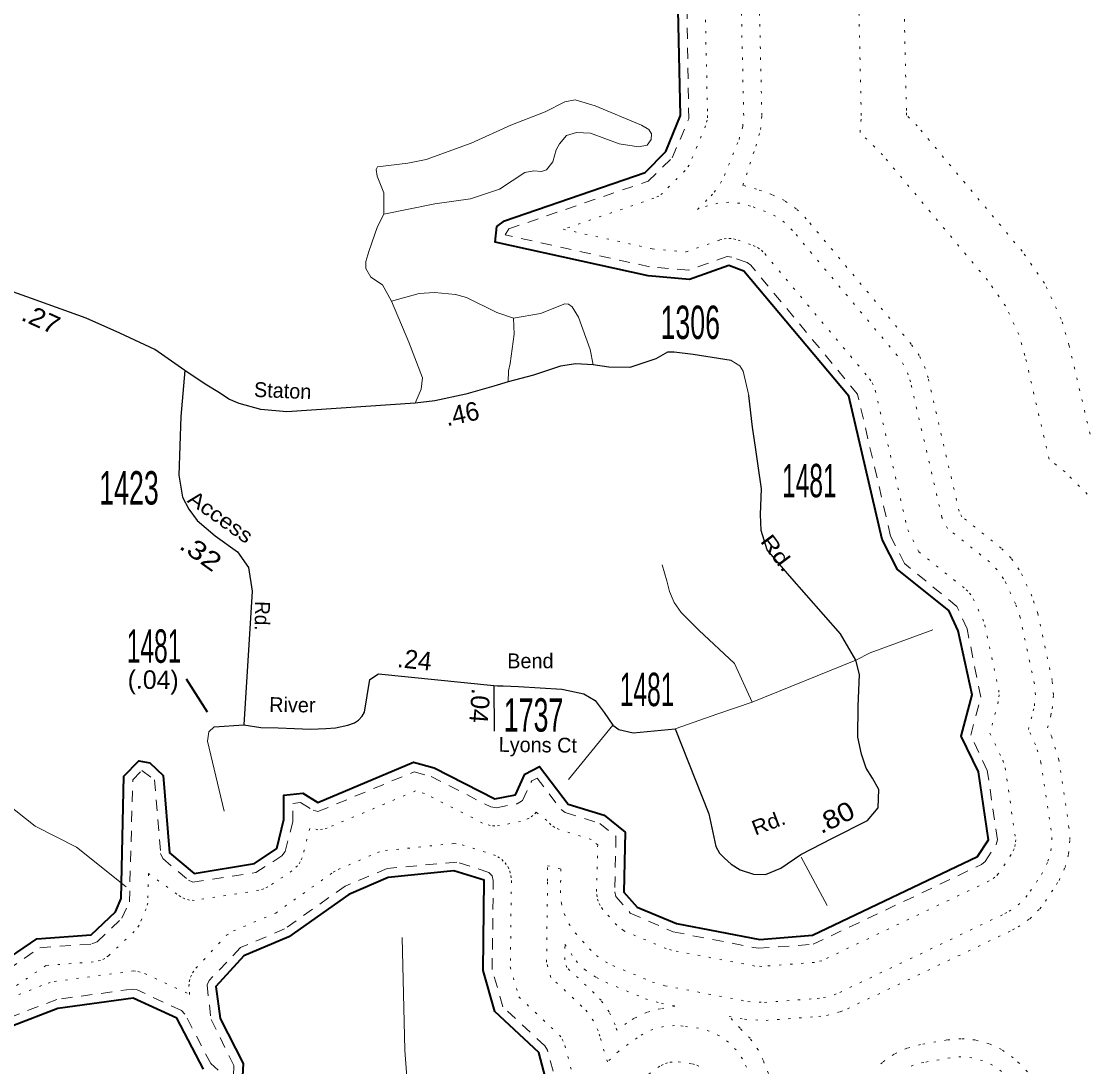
# Model space of a CAD drawing. Extents: x 670138 to 708207, y 272532 to 310582.
# Drawn here: x 697116 to 698553, y 306784 to 308194 of the extents above; entities that cross this region are included whole.
import ezdxf
from ezdxf.enums import TextEntityAlignment as Align

# ---------------------------------------------------------------- set-up
doc = ezdxf.new("R2010")
doc.units = 0
doc.header["$LTSCALE"] = 10
doc.linetypes.add('DOTTED', pattern=[1.5, 0.3, -1.2])
doc.linetypes.add('SHORT_DASHED', pattern=[2.7, 1.5, -1.2])
for name, color, linetype, lineweight in [('11', 7, 'Continuous', 40), ('17', 7, 'Continuous', 40), ('32', 7, 'Continuous', 25), ('35', 7, 'Continuous', 13), ('60', 7, 'Continuous', 40), ('61', 7, 'DOTTED', 13)]:
    doc.layers.add(name, color=color, linetype=linetype, lineweight=lineweight)
doc.layers.add('8', color=7, linetype='Continuous')

msp = doc.modelspace()

# ---------------------------------------------------------------- linework, layer by layer
at = {"layer": '11'}
msp.add_line((697338.17, 307306.71), (697366.73, 307262.42), dxfattribs=at)
at = {"layer": '32'}
msp.add_line((697753.27, 307297.68), (697753.72, 307236.25), dxfattribs=at)
for points in [[(697336.36, 307722.83), (697296.11, 307751.02), (697248.97, 307773.16), (697203.28, 307793.32), (697129.7, 307819.83), (697085.34, 307835.61), (696948.11, 307880.57)], [(698073.41, 307736.24), (698022.16, 307744.15), (697996.56, 307747.56), (697987.42, 307747.51), (697971.62, 307738.21), (697936.39, 307726.88), (697908.36, 307727.23), (697887.03, 307730.12), (697863.83, 307731.71), (697843.16, 307728.48), (697806.67, 307716.31), (697772.4, 307707.26), (697752.95, 307701.47), (697715.53, 307690.53), (697673.48, 307681.69), (697646.99, 307678.75), (697473.96, 307666.75), (697438.85, 307669.91), (697409.84, 307678.12), (697395.65, 307684.11), (697383.46, 307692.53), (697363.69, 307704.31), (697336.36, 307722.83)], [(697336.36, 307722.83), (697331.26, 307660.49), (697328.32, 307581.38), (697333.16, 307551.71), (697341.99, 307535.71), (697353.23, 307520.46), (697377.2, 307499.8), (697407.47, 307477.95), (697422.4, 307457.12), (697427.45, 307425.14), (697415.88, 307244.81)], [(697753.27, 307297.68), (697758.21, 307297.4), (697765.84, 307297.4), (697786.48, 307296.63), (697845.04, 307292.94), (697855.55, 307290.63), (697874.47, 307286.42), (697889.92, 307277.69), (697901.91, 307261.28), (697913.47, 307244.44), (697921.67, 307238.55), (697941.01, 307233.92), (697997.57, 307239.18), (698043.08, 307124.82), (698052.75, 307080.84), (698057.33, 307071.67), (698064.42, 307064.74), (698073.31, 307056.7), (698085.45, 307049.38), (698103.24, 307043.43), (698119.71, 307043.07), (698139.96, 307051.6), (698167.33, 307069.9), (698210.06, 307091.79), (698256.86, 307115.71), (698271.62, 307133.01), (698272.13, 307157.44), (698263.94, 307172.69), (698255.32, 307186.16), (698248.8, 307205.09), (698244.07, 307228.34), (698244.28, 307269.8), (698246.07, 307312.83), (698241.44, 307331.77), (698220.73, 307367.64), (698152.09, 307445.81), (698121.71, 307480.85), (698113.51, 307506.73), (698112.88, 307528.61), (698114.04, 307563.02), (698109.41, 307594.16), (698106.57, 307616.15), (698102.11, 307646.4), (698096.85, 307688.79)], [(697415.88, 307244.81), (697438.96, 307241.29), (697462.3, 307240.65), (697484.37, 307239.81), (697505.81, 307238.97), (697526.52, 307239.71), (697539.77, 307240.55), (697556.17, 307244.34), (697565.37, 307247.66), (697570.88, 307251.1), (697575.7, 307256.38), (697578.87, 307261.8), (697586.13, 307306.09), (697597.69, 307313.67), (697753.27, 307297.68)], [(697368.84, 307235.29), (697375.99, 307242.23), (697415.88, 307244.81)]]:
    msp.add_lwpolyline(points, dxfattribs=at)
at = {"layer": '35'}
for p, q in [((698101.74, 307275.48), (698241.44, 307331.77)), ((697913.47, 307244.44), (697853.76, 307171.01)), ((698167.54, 307066.32), (698202.86, 307001.09))]:
    msp.add_line(p, q, dxfattribs=at)
msp.add_lwpolyline([(697604.76, 307933.45), (697605.06, 307962.09), (697595.72, 307984.54), (697594.39, 307993.65), (697596.23, 307997.33), (697636.99, 308002.02), (697661.97, 308007.1), (697722.65, 308028.98), (697776.07, 308053.27), (697822.23, 308071.38), (697848.92, 308085.08), (697862.93, 308087.65), (697889.82, 308079.34), (697952.19, 308053.7), (697962, 308047.7), (697965.71, 308041.65), (697965.19, 308034.34), (697959.78, 308026.35), (697948.22, 308024.4), (697921.97, 308028.43), (697883.44, 308042.71), (697864.56, 308043.72), (697851.18, 308039.37), (697841.5, 308028.3), (697837.31, 308020.34), (697832.64, 308003.86), (697824.19, 307993.37), (697817.49, 307990.89), (697807.15, 307992.03), (697794.97, 307989.48), (697761.03, 307967.21), (697721.56, 307954.03), (697673.45, 307947.48)], close=True, dxfattribs=at)
for points in [[(697614.96, 307815.9), (697603.18, 307838.33), (697587.24, 307848.54), (697580.41, 307860.09), (697580.38, 307869.84), (697584.5, 307883.29), (697596.36, 307916.93), (697604.76, 307933.45)], [(697614.96, 307815.9), (697652.67, 307826.62), (697673.36, 307828.01), (697701.47, 307825.23), (697716.13, 307821.14), (697757.15, 307800.77), (697779.73, 307793.1)], [(697646.99, 307678.75), (697654.98, 307697.26), (697656.79, 307712.67), (697638.66, 307760.66), (697614.96, 307815.9)], [(697779.73, 307793.1), (697816.26, 307799.52), (697849.02, 307812.6), (697853.95, 307812.07), (697858.81, 307808.43), (697867.48, 307794.54), (697883.13, 307750.8), (697887.03, 307730.12)], [(697772.4, 307707.26), (697773.03, 307722.2), (697775.34, 307732.09), (697780.56, 307771.74), (697779.73, 307793.1)], [(698096.85, 307688.79), (698089.6, 307721.94), (698084.76, 307728.88), (698073.41, 307736.24)], [(696567.33, 307490.99), (696625.91, 307418.37), (696652.51, 307379.04), (696675.58, 307320.1), (696696.07, 307285.59), (696711.37, 307277.16), (696733.39, 307268.84), (696765.68, 307271.02), (696826.8, 307252.66), (696859.74, 307248.13), (696892.08, 307241.1), (696928.17, 307229.86), (696996.08, 307201.24), (697038.36, 307179.68), (697066.57, 307161.65), (697134.68, 307108.1), (697190.42, 307079.98), (697257.37, 307026.33)], [(698101.74, 307275.48), (698077.56, 307327.45), (698029.63, 307372.48), (698005.66, 307396.05), (697996.41, 307409.94), (697990.1, 307424.67), (697986.32, 307438.97), (697980.01, 307460.44)], [(698241.44, 307331.77), (698260.57, 307341.66), (698345.09, 307373.01)], [(697997.57, 307239.18), (698055.07, 307259.49), (698101.74, 307275.48)], [(697389.45, 307128.4), (697367.16, 307222.66), (697368.84, 307235.29)], [(697781.45, 306253.63), (697770.83, 306284.63), (697756.44, 306319.19), (697747.01, 306349.02), (697717.69, 306490.69), (697703.09, 306552.74), (697686.19, 306598.27), (697672.55, 306624.95), (697653.78, 306674.17), (697642.37, 306719.76), (697636.53, 306758.11), (697633.03, 306806.21), (697629.77, 306957.94)]]:
    msp.add_lwpolyline(points, dxfattribs=at)
at = {"layer": '60'}
for points in [[(697091.38, 306924.94), (697136.75, 306955.97), (697210.25, 306961.44), (697243.12, 306992.72), (697250.44, 307010.59), (697254.12, 307175.5), (697274.25, 307196.06), (697289.5, 307193.72), (697307.44, 307176.34), (697316, 307072.19), (697349.19, 307044.5), (697430.31, 307057.78), (697460.44, 307078.12), (697470.19, 307116.91), (697469.94, 307149.91), (697495.5, 307152.41), (697515.94, 307139.97), (697644.88, 307194.25), (697672.88, 307186.66), (697754.56, 307144.94), (697782.31, 307150.38), (697794.81, 307178.09), (697814.94, 307188.62), (697853.62, 307137.88), (697901.81, 307122.81), (697930.12, 307100.22), (697928.31, 307019.31), (697946.31, 306998.91), (697999.62, 306976.78), (698111.81, 306955.44), (698182.81, 306960.94), (698405.31, 307067.22), (698420.25, 307089.88), (698406.56, 307181.19), (698383.38, 307229.69), (698398, 307285.31), (698379.44, 307371.72), (698366.62, 307399), (698297.44, 307454.44), (698276.69, 307494.88), (698231.88, 307687.81), (698090.44, 307856.75), (698070.06, 307864.19), (698017, 307845.31), (697961.25, 307850.5), (697754.88, 307895.81), (697757.31, 307916.78), (697767.38, 307924.56), (697957.25, 307989.56), (697985, 308017.97), (698004.81, 308066.53), (698000.25, 308269.59)], [(697834.75, 306724.31), (697813.75, 306802.72), (697754.62, 306857.97), (697738.75, 306913.28), (697740.25, 307035.22), (697699.44, 307048.09), (697610.75, 307038.97), (697557.69, 307016.09), (697476.94, 306958.81), (697416.25, 306933.09), (697378.5, 306891.88), (697383.94, 306848.78), (697415.06, 306788.12), (697412.94, 306745.19)], [(697361.69, 306780.25), (697325.75, 306849.03), (697266.94, 306876.25), (697165.44, 306862.38), (697104.75, 306838.69)]]:
    msp.add_lwpolyline(points, dxfattribs=at)
at = {"layer": '61'}
for points in [[(698557.19, 307636.88), (698528.75, 307756.75), (698518.31, 307792.03), (698495.81, 307840.22), (698465.56, 307883.44), (698324.19, 308052.41), (698309.62, 308067.03), (698309.56, 308073.41), (698304.94, 308276.47)], [(698036.81, 308270.44), (698041.38, 308066.53), (698040.88, 308060.19), (698038.62, 308052.72), (698016.69, 307999.66), (698011.12, 307992.41), (697980.81, 307961.53), (697975.56, 307957.88), (697969.06, 307954.94), (697846.75, 307913.09), (697966.88, 307886.72), (698012.38, 307882.5), (698057.75, 307898.66), (698063.69, 307900.22), (698070.06, 307900.75), (698076.38, 307900.22), (698082.56, 307898.56), (698102.94, 307891.12), (698108.75, 307888.44), (698114, 307884.78), (698118.5, 307880.22), (698259.94, 307711.28), (698263.56, 307706.09), (698267.56, 307696.06), (698311.31, 307507.53), (698326.38, 307478.06), (698390.19, 307427.03), (698394.69, 307422.5), (698399.75, 307414.53), (698412.56, 307387.25), (698415.19, 307379.41), (698434.06, 307291.66), (698434.56, 307285.31), (698433.38, 307276.03), (698422.19, 307233.34), (698439.56, 307196.94), (698442.75, 307186.59), (698456.88, 307089.88), (698456.31, 307083.53), (698454.62, 307077.38), (698450.81, 307069.78), (698433.38, 307043.72), (698428.88, 307039.19), (698421.12, 307034.22), (698195.31, 306926.56), (698185.62, 306924.47), (698114.62, 306918.97), (698104.94, 306919.53), (697992.81, 306940.84), (697985.62, 306942.97), (697928, 306967.22), (697918.88, 306974.69), (697900.31, 306995.78), (697896.62, 307001), (697893.94, 307006.78), (697892.31, 307012.97), (697891.75, 307020.12), (697893.19, 307082.91), (697884.38, 307089.94), (697841.12, 307103.5), (697835.38, 307106.19), (697830.12, 307109.84), (697824.56, 307115.69), (697810.38, 307126.84), (697805.88, 307122.34), (697800.62, 307118.69), (697789.31, 307114.47), (697760.94, 307108.91), (697754.56, 307108.34), (697748.25, 307108.91)], [(698058.94, 307975.28), (698064, 307985.72), (698083.81, 308034.31), (698088.88, 308051.72), (698090.12, 308066.53), (698085.56, 308271.53)], [(698134.81, 306746.97), (698116.38, 306792.34), (698109.62, 306806.34), (698098.62, 306822.03), (698085.12, 306835.53), (698070.44, 306851.62), (698091.31, 306847.62), (698120.25, 306846.03), (698191.31, 306851.53), (698201.88, 306852.88), (698220.38, 306857.81), (698230.19, 306861.91), (698452.69, 306968.19), (698460.19, 306972.19), (698475.88, 306983.16), (698489.38, 306996.69), (698496.94, 307006.84), (698511.88, 307029.53), (698515.31, 307035.03), (698523.38, 307052.38), (698528.31, 307070.84), (698530, 307089.91), (698528.75, 307106.19), (698515.06, 307197.5), (698505.56, 307228.47), (698499.75, 307240.69), (698504.19, 307257.41), (698506.06, 307266.28), (698507.75, 307285.31), (698506.06, 307304.38), (698486.69, 307394.81), (698478.81, 307418.34), (698466, 307445.62), (698461.62, 307453.88), (698450.69, 307469.53), (698437.19, 307483.06), (698384.38, 307525.38), (698380.5, 307532.88), (698338.81, 307712.62), (698335, 307725.34), (698326.94, 307742.66), (698316, 307758.22), (698174.56, 307927.19), (698161, 307940.81), (698145.31, 307951.78), (698128, 307959.88), (698107.5, 307967.31), (698089.06, 307972.25), (698106.38, 308025.09), (698112.88, 308047.47), (698114.56, 308066.53), (698109.94, 308272.09)], [(698553.38, 307555.75), (698523.38, 307585.78), (698501.88, 307603.06), (698469.38, 307742.97), (698461, 307771.22), (698443.06, 307809.72), (698418.88, 307844.31), (698277.44, 308013.28), (698247.19, 308043.53), (698248.62, 308066.53), (698244, 308275.09)], [(698504.31, 307075.06), (698505.62, 307089.88), (698504.69, 307102.56), (698491, 307193.88), (698483.56, 307217.97), (698473.94, 307238.25), (698480.56, 307263.62), (698482.06, 307270.5), (698483.38, 307285.31), (698482.06, 307300.16), (698462.88, 307389.69), (698456.69, 307407.97), (698443.88, 307435.25), (698440.5, 307441.69), (698432, 307453.88), (698421.5, 307464.38), (698365, 307509.62), (698357.5, 307524.44), (698315, 307707.12), (698312.06, 307716.97), (698305.81, 307730.47), (698297.38, 307742.59), (698155.94, 307911.53), (698145.31, 307922.12), (698133.12, 307930.66), (698119.62, 307936.97), (698099.25, 307944.38), (698084.81, 307948.22), (698070.06, 307949.53), (698055.25, 307948.22), (698041.44, 307944.59), (698027.88, 307939.78), (698046.06, 307958.31), (698050.38, 307963.09), (698058.94, 307975.28)], [(697748.25, 307108.91), (697738, 307112.34), (697659.62, 307152.34), (697647.44, 307155.66), (697528.44, 307105.59), (697522.25, 307103.94), (697515.94, 307103.38), (697504.94, 307105.16), (697494.81, 307065.62), (697492.19, 307059.84), (697488.5, 307054.62), (697480.94, 307047.81), (697448.56, 307026.09), (697442.81, 307023.41), (697436.25, 307021.66), (697349.19, 307007.91), (697342.88, 307008.47), (697336.69, 307010.12), (697330.94, 307012.81), (697325.81, 307016.41), (697287.5, 307044.28), (697286.5, 307004.25), (697284.31, 306996.75), (697274.88, 306974.44), (697268.38, 306966.22), (697233.75, 306933.41), (697228.5, 306929.75), (697222.75, 306927.06), (697213, 306924.94), (697149.25, 306920.22), (697109.62, 306893.25)], [(697098.62, 306875.56), (697152.06, 306896.44), (697160.5, 306898.62), (697266.94, 306912.81), (697273.25, 306912.25), (697282.31, 306909.44), (697342.94, 306881.25), (697341.88, 306891.88), (697342.44, 306898.22), (697344.12, 306904.41), (697346.75, 306910.16), (697351.5, 306916.59), (697392.75, 306961.09), (697402, 306966.78), (697459, 306990.94), (697536.5, 307045.94), (697543.19, 307049.69), (697596.25, 307072.56), (697607, 307075.34), (697699.44, 307084.69), (697710.38, 307082.97), (697752.75, 307069.59), (697758.56, 307066.91), (697763.81, 307063.25), (697768.31, 307058.72), (697771.94, 307053.5), (697774.62, 307047.75), (697776.31, 307041.56), (697776.88, 307034.75), (697775.38, 306918.19), (697787, 306877.78), (697841.75, 306826.25), (697845.44, 306821.03), (697849.06, 306812.19), (697871.19, 306728)], [(697982.12, 306837.91), (697967.75, 306834.06), (697954.25, 306827.78), (697946.56, 306822.78), (697921.25, 306804.31), (697906.25, 306790.25), (697896.19, 306824.84), (697893.88, 306831.91), (697887.62, 306845.41), (697879.12, 306857.59), (697871.94, 306865.09), (697830.12, 306904.19), (697824.25, 306924.75), (697825.62, 307034.16), (697825.44, 307054.78), (697843.69, 307050.34), (697843, 307021.22), (697844.25, 307004.47), (697848.19, 306990.12), (697854.44, 306976.62), (697862.94, 306964.44), (697882.31, 306942.47), (697891.44, 306933.5), (697903.62, 306924.97), (697913.62, 306920.06), (697966.94, 306897.94), (697983.75, 306892.94), (698095.88, 306871.59), (698118.38, 306870.34), (698189.38, 306875.84), (698197.62, 306876.88), (698212, 306880.72), (698219.62, 306883.91), (698442.12, 306990.19), (698448, 306993.31), (698460.19, 307001.84), (698470.69, 307012.34), (698476.56, 307020.25), (698491.5, 307042.94), (698500.44, 307060.72), (698504.31, 307075.06)], [(698093.75, 306783.28), (698088.5, 306794.16), (698080, 306806.34), (698069.44, 306816.88), (698057.25, 306825.41), (698043.75, 306831.69), (698029.38, 306835.53), (698008.31, 306838.47), (697996.94, 306839.22), (697982.12, 306837.91)], [(698483.06, 306766.16), (698461.56, 306788.41), (698453.62, 306795.81), (698437.94, 306806.78), (698420.69, 306814.88), (698402.12, 306819.81), (698383.06, 306821.5), (698364.06, 306819.81), (698328.56, 306813.5), (698310.19, 306808.59), (698292.88, 306800.5), (698277.19, 306789.53), (698269.69, 306782.66)], [(698437.94, 306777.16), (698425.75, 306785.69), (698412.25, 306791.97), (698397.88, 306795.81), (698383.06, 306797.09), (698368.31, 306795.81), (698332.81, 306789.5), (698318.56, 306785.69), (698305.06, 306779.38)], [(697950.06, 306764.91), (697978.62, 306785.56), (697984.44, 306788.25), (697990.56, 306789.91), (698001.81, 306790.12), (698020.94, 306787.5), (698027.06, 306785.84), (698032.88, 306783.19)]]:
    msp.add_lwpolyline(points, dxfattribs=at)
at = {"layer": '61', "linetype": 'SHORT_DASHED'}
for points in [[(697097.44, 306914.41), (697140.94, 306944.06), (697211.12, 306949.28), (697218.06, 306952.09), (697251.5, 306983.88), (697261.75, 307006), (697266.25, 307170.41), (697278.56, 307183.06), (697295.62, 307170.75), (697303.88, 307071.19), (697306.62, 307064.38), (697341.44, 307035.12), (697347.06, 307032.5), (697432.25, 307045.72), (697467.31, 307068.03), (697471.88, 307073.97), (697482, 307113.94), (697482.19, 307138.84), (697492.62, 307139.88), (697509.62, 307129.53), (697515.94, 307127.75), (697645.69, 307181.41), (697668.5, 307175.22), (697749, 307134.06), (697756.75, 307132.94), (697784.69, 307138.41), (697791.69, 307142.53), (697804.19, 307169.25), (697811.5, 307173.06), (697844, 307130.47), (697849.44, 307126.41), (697896, 307111.84), (697917.81, 307094.44), (697916.12, 307019.56), (697917.75, 307013.19), (697937.19, 306990.84), (697995, 306965.53), (698109.56, 306943.47), (698183.75, 306948.78), (698410.56, 307056.22), (698415.56, 307060.5), (698430.5, 307083.19), (698432.44, 307089.88), (698418.56, 307183), (698396.31, 307230.91), (698409.81, 307282.22), (698391.31, 307374.28), (698377.69, 307404.19), (698307.12, 307462.31), (698288.19, 307499.09), (698243.75, 307690.56), (698099.81, 307864.59), (698094.62, 307868.19), (698074.25, 307875.62), (698067.94, 307876.19), (698015.5, 307857.72), (697963.12, 307862.59), (697768.31, 307905.38), (697773.25, 307913.69), (697961.25, 307978), (697993.69, 308009.44), (698016.06, 308061.94), (698012.44, 308269.88)], [(697846.88, 306725.53), (697825.56, 306805.91), (697822.06, 306811.66), (697765.44, 306864.56), (697750.94, 306914.91), (697752.44, 307035.06), (697750.88, 307041.31), (697746.38, 307045.78), (697703.06, 307059.72), (697609.5, 307051.09), (697552.88, 307027.28), (697471, 306969.5), (697411.56, 306944.31), (697369.5, 306900.12), (697366.44, 306894)], [(697366.44, 306894), (697371.88, 306847.22), (697402.69, 306785.47), (697401.5, 306761.38), (697371.5, 306787.88), (697336.56, 306854.69), (697331.88, 306859.56), (697272, 306887.31), (697265.25, 306888.31), (697163.75, 306874.47), (697102.69, 306850.97)]]:
    msp.add_lwpolyline(points, dxfattribs=at)
at = {"layer": '61'}
msp.add_lwpolyline([(697919.12, 306832.94), (697916.81, 306840.25), (697908.75, 306857.59), (697897.75, 306873.25), (697888.62, 306882.94), (697851.69, 306917.41), (697848.69, 306928.03), (697848.94, 306948.72), (697864, 306926.34), (697875.75, 306914.84), (697891.44, 306903.88), (697904.25, 306897.53), (697957.56, 306875.41), (697979.19, 306868.97), (697997.31, 306865.53), (697977.88, 306861.94), (697959.38, 306857), (697942.06, 306848.91), (697932.19, 306842.47)], close=True, dxfattribs=at)

# ---------------------------------------------------------------- texts
at = {"layer": '11'}
for s, rotation, p in [('Staton', 357.607, (697468.04, 307685.5)), ('Bend', 0.079, (697802.49, 307321.09)), ('River', 359.312, (697481.37, 307261.78)), ('Lyons Ct', 359.312, (697812.37, 307207.81))]:
    msp.add_text(s, height=20, rotation=rotation, dxfattribs=at).set_placement(p, align=Align.CENTER)
for s, rotation, width, p in [('Access', 324.502, 1.15, (697378.89, 307517.02)), ('Rd.', 306.835, 1.3, (698127.79, 307470.54)), ('Rd.', 268.887, 0.95, (697430.93, 307391.87)), ('Rd.', 20.912, 1.1, (698127.08, 307103.43))]:
    msp.add_text(s, height=20, rotation=rotation, dxfattribs=dict(at, width=width)).set_placement(p, align=Align.CENTER)
at = {"layer": '17'}
for s, rotation, width, p in [('.27', 335.689, 1.1, (697137.48, 307780.7)), ('.32', 324.502, 1.25, (697350.92, 307466.75)), ('.80', 25.976, 1.15, (698218.48, 307108.88))]:
    msp.add_text(s, height=25, rotation=rotation, dxfattribs=dict(at, width=width)).set_placement(p, align=Align.CENTER)
for s, rotation, p in [('.46', 11.918, (697712.79, 307652.17)), ('.24', 353.85, (697645.09, 307320.2)), ('(.04)', 359.361, (697293.69, 307293.16)), ('.04', 265.454, (697721.79, 307271.54))]:
    msp.add_text(s, height=25, rotation=rotation, dxfattribs=at).set_placement(p, align=Align.CENTER)
at = {"layer": '8'}
for s, width, p in [('1306', 0.6, (698018.04, 307765.11)), ('1423', 0.6, (697261.14, 307541.88)), ('1481', 0.55, (698178.62, 307551.67)), ('1481', 0.55, (697294.94, 307328.43)), ('1481', 0.55, (697959.78, 307269.99)), ('1737', 0.6, (697806.71, 307235.6))]:
    msp.add_text(s, height=45, dxfattribs=dict(at, width=width)).set_placement(p, align=Align.CENTER)

doc.saveas('drawing.dxf')
